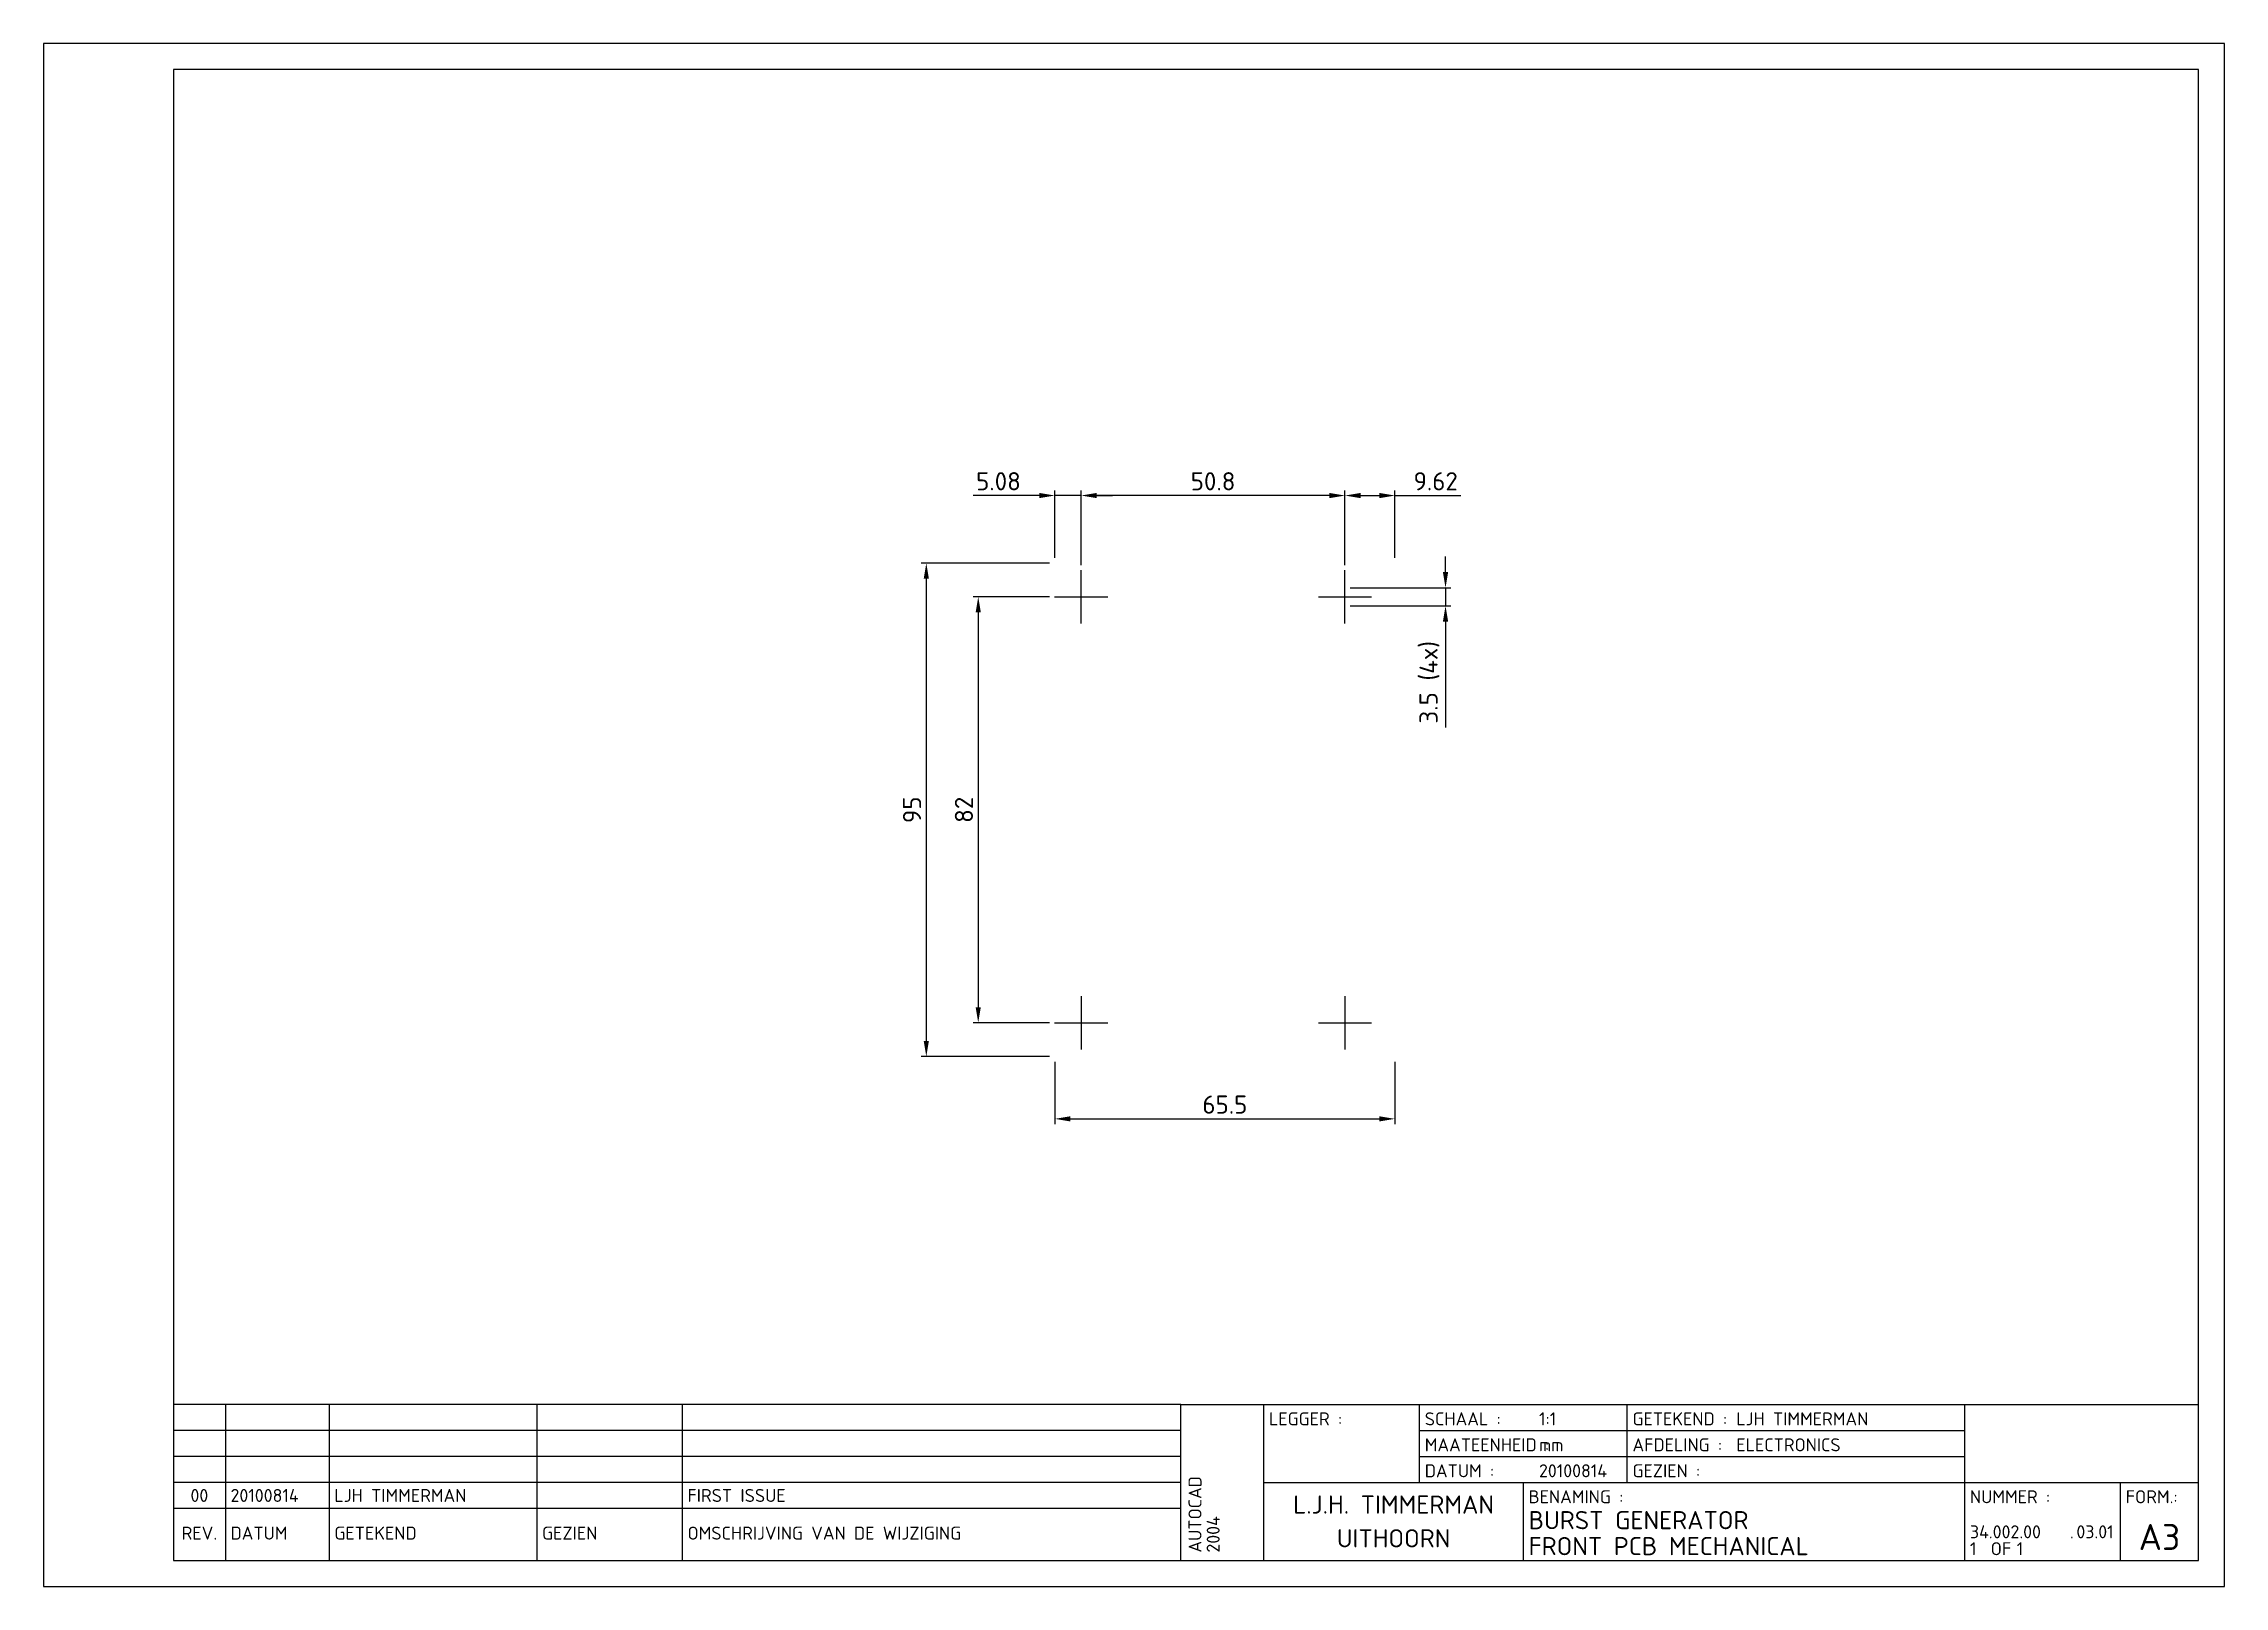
# Paper-space layout 'Layout1' of a CAD drawing. Extents: x 0 to 420, y 0 to 297.
# The model-space entities are those that its viewports show. They can reach past a viewport. Long polylines and large blocks are cut down to what shows.
import ezdxf
from ezdxf.enums import TextEntityAlignment as Align

# ---------------------------------------------------------------- set-up
doc = ezdxf.new("R2010")
doc.units = 0
doc.header["$LTSCALE"] = 10
doc.header["$MEASUREMENT"] = 0
doc.header["$PDMODE"] = 98
doc.header["$PDSIZE"] = -3
doc.linetypes.add('CENTER', pattern=[2, 1.25, -0.25, 0.25, -0.25])
doc.layers.get('0').update_dxf_attribs({"linetype": 'CONTINUOUS'})
doc.layers.get('DEFPOINTS').update_dxf_attribs({"linetype": 'CONTINUOUS'})
for name, color, linetype in [('DIMENSIONS', 1, 'CONTINUOUS'), ('GENERAL', 7, 'CONTINUOUS'), ('TITLEBLOCK', 7, 'CONTINUOUS')]:
    doc.layers.add(name, color=color, linetype=linetype)
doc.styles.add('ISO', font='isocpeur.ttf')
doc.dimstyles.get("Standard").update_dxf_attribs({"dimtxt": 3.5, "dimasz": 3, "dimexe": 1, "dimexo": 1, "dimgap": 1, "dimtad": 1, "dimdec": 3, "dimdsep": 46, "dimtxsty": 'ISO', "dimcen": 1, "dimclrt": 2, "dimadec": 0, "dimazin": 0, "dimtfac": 1, "dimtdec": 3, "dimtmove": 0, "dimatfit": 3, "dimfxl": 0, "dimtolj": 1, "dimarcsym": 0})

# ---------------------------------------------------------------- blocks, each defined once
blk = doc.blocks.new('A3')
at = {"layer": 'TITLEBLOCK', "color": 3}
for p, q in [((219, 35), (25, 35)), ((219, 35), (415, 35)), ((219, 5), (219, 35)), ((235, 5), (235, 35)), ((265, 20), (265, 35)), ((305, 20), (305, 35)), ((370, 5), (370, 35)), ((265, 30), (370, 30)), ((265, 25), (370, 25)), ((235, 20), (415, 20)), ((285, 5), (285, 20)), ((400, 5), (400, 20)), ((219, 15), (25, 15))]:
    blk.add_line(p, q, dxfattribs=at)
at = {"layer": 'TITLEBLOCK'}
for p, q in [((35, 35), (35, 5)), ((55, 35), (55, 5)), ((95, 35), (95, 5)), ((123, 35), (123, 5)), ((219, 30), (25, 30)), ((219, 25), (25, 25)), ((219, 20), (25, 20))]:
    blk.add_line(p, q, dxfattribs=at)
at = {"layer": 'TITLEBLOCK', "color": 1}
blk.add_lwpolyline([(0, 0), (420, 0), (420, 297), (0, 297)], close=True, dxfattribs=at)
at = {"layer": 'TITLEBLOCK', "color": 4}
blk.add_lwpolyline([(25, 5), (415, 5), (415, 292), (25, 292), (25, 5)], dxfattribs=at)
at = {"layer": 'TITLEBLOCK', "style": 'ISO'}
for s, p in [('LEGGER :', (236, 31)), ('SCHAAL :', (266, 31)), ('GETEKEND :', (306, 31)), ('MAATEENHEID :', (266, 26)), ('AFDELING :', (306, 26)), ('DATUM :', (266, 21)), ('GEZIEN :', (306, 21)), ('BENAMING :', (286, 16)), ('NUMMER :', (371, 16)), ('FORM.:', (401, 16)), ('DATUM', (36, 9)), ('GETEKEND', (56, 9)), ('GEZIEN', (96, 9)), ('OMSCHRIJVING VAN DE WIJZIGING', (124, 9)), ('OF', (375, 6)), ('.', (390.25, 9.25))]:
    blk.add_text(s, height=2.5, dxfattribs=at).set_placement(p)
blk.add_text('REV.', height=2.5, dxfattribs=at).set_placement((30, 9), align=Align.CENTER)
for tag, p in [('REV4', (30, 31.25)), ('REV3', (30, 26.25)), ('REV2', (30, 21.25)), ('REV1', (30, 16.25))]:
    blk.add_attdef(tag, text='', height=2.5, dxfattribs=at).set_placement(p, align=Align.CENTER)
for tag, p in [('DATUM4', (36, 31.25)), ('GET4', (56, 31.25)), ('GEZ4', (96, 31.25)), ('OMSCHR4', (124, 31.25)), ('DATUM3', (36, 26.25)), ('GET3', (56, 26.25)), ('GEZ3', (96, 26.25)), ('OMSCHR3', (124, 26.25)), ('DATUM2', (36, 21.25)), ('GET2', (56, 21.25)), ('GEZ2', (96, 21.25)), ('OMSCHR2', (124, 21.25)), ('DATUM1', (36, 16.25)), ('GET1', (56, 16.25)), ('GEZ1', (96, 16.25)), ('OMSCHR1', (124, 16.25))]:
    blk.add_attdef(tag, p, '', height=2.5, dxfattribs=at)
at = {"layer": 'TITLEBLOCK', "color": 2, "style": 'ISO'}
for tag, p, height in [('S', (288, 31), 2.5), ('GET', (326, 31), 2.5), ('OPM1', (371, 31), 2.5), ('ME', (288, 26), 2.5), ('AFD', (326, 26), 2.5), ('OPM2', (371, 26), 2.5), ('LDATUM', (245.5, 21), 2.5), ('DATUM', (288, 21), 2.5), ('GEZ', (326, 21), 2.5), ('OPM3', (371, 21), 2.5), ('BEN1', (286, 11), 3.5), ('CAT', (371, 12.5), 2.5), ('INST', (378, 12.5), 2.5), ('BEN2', (286, 6), 3.5), ('PARTNO', (371, 9.25), 2.5), ('B', (371, 6), 2.5), ('NOBLZ', (380, 6), 2.5), ('TEK', (391.5, 9.25), 2.5)]:
    blk.add_attdef(tag, p, '', height=height, dxfattribs=at)
at = {"layer": 'TITLEBLOCK', "color": 3, "style": 'ISO'}
blk.add_attdef('L', (236, 21), '', height=5, dxfattribs=at)
at = {"layer": 'TITLEBLOCK', "color": 2, "style": 'ISO'}
for tag, p in [('DOSNAAM', (230, 6.5)), ('SYSTEEM', (223, 6.5)), ('FLOPPY', (233.5, 6.5)), ('REL', (226.5, 6.5))]:
    blk.add_attdef(tag, p, '', height=2.5, rotation=90, dxfattribs=at)
for tag, p in [('NAAM', (260, 14)), ('PLAATS', (260, 7.5))]:
    blk.add_attdef(tag, text='', height=3.5, dxfattribs=at).set_placement(p, align=Align.CENTER)
at = {"layer": 'TITLEBLOCK', "color": 3, "style": 'ISO'}
blk.add_attdef('F', text='', height=5, dxfattribs=at).set_placement((407.5, 7), align=Align.CENTER)
blk = doc.blocks.new('*D2')
at = {"layer": 'DEFPOINTS', "color": 0}
for p in [(194.75, 197), (170, 102), (194.75, 102)]:
    blk.add_point(p, dxfattribs=at)
at = {"layer": 'DIMENSIONS', "color": 0, "lineweight": -2}
for p, q in [((193.75, 197), (169, 197)), ((170, 194), (170, 105)), ((193.75, 102), (169, 102))]:
    blk.add_line(p, q, dxfattribs=at)
at = {"layer": 'DIMENSIONS', "color": 0}
for points in [[(169.5, 194), (170.5, 194), (170, 197)], [(169.5, 105), (170.5, 105), (170, 102)]]:
    blk.add_solid(points, dxfattribs=at)
at = {"layer": 'DIMENSIONS', "color": 2, "insert": (167.25, 149.5), "char_height": 3.5, "attachment_point": 5, "rotation": 90, "style": 'ISO'}
blk.add_mtext('\\A1;95', dxfattribs=at)
blk = doc.blocks.new('*D3')
at = {"layer": 'DEFPOINTS', "color": 0}
for p in [(194.71, 190.5), (180, 108.5), (194.71, 108.5)]:
    blk.add_point(p, dxfattribs=at)
at = {"layer": 'DIMENSIONS', "color": 0, "lineweight": -2}
for p, q in [((193.71, 190.5), (179, 190.5)), ((180, 187.5), (180, 111.5)), ((193.71, 108.5), (179, 108.5))]:
    blk.add_line(p, q, dxfattribs=at)
at = {"layer": 'DIMENSIONS', "color": 0}
for points in [[(179.5, 187.5), (180.5, 187.5), (180, 190.5)], [(179.5, 111.5), (180.5, 111.5), (180, 108.5)]]:
    blk.add_solid(points, dxfattribs=at)
at = {"layer": 'DIMENSIONS', "color": 2, "insert": (177.25, 149.5), "char_height": 3.5, "attachment_point": 5, "rotation": 90, "style": 'ISO'}
blk.add_mtext('\\A1;82', dxfattribs=at)
blk = doc.blocks.new('*D4')
at = {"layer": 'DEFPOINTS', "color": 0}
for p in [(194.75, 102), (260.25, 102), (260.25, 90)]:
    blk.add_point(p, dxfattribs=at)
at = {"layer": 'DIMENSIONS', "color": 0, "lineweight": -2}
for p, q in [((194.75, 101), (194.75, 89)), ((260.25, 101), (260.25, 89)), ((197.75, 90), (257.25, 90))]:
    blk.add_line(p, q, dxfattribs=at)
at = {"layer": 'DIMENSIONS', "color": 0}
for points in [[(197.75, 90.5), (197.75, 89.5), (194.75, 90)], [(257.25, 90.5), (257.25, 89.5), (260.25, 90)]]:
    blk.add_solid(points, dxfattribs=at)
at = {"layer": 'DIMENSIONS', "color": 2, "insert": (227.5, 92.75), "char_height": 3.5, "attachment_point": 5, "style": 'ISO'}
blk.add_mtext('\\A1;65.5', dxfattribs=at)
blk = doc.blocks.new('*D5')
at = {"layer": 'DEFPOINTS', "color": 0}
for p in [(194.75, 210), (194.75, 197), (199.83, 195.62)]:
    blk.add_point(p, dxfattribs=at)
at = {"layer": 'DIMENSIONS', "color": 0, "lineweight": -2}
for p, q in [((191.75, 210), (179.05, 210)), ((194.75, 198), (194.75, 211)), ((199.83, 210), (194.75, 210)), ((199.83, 196.62), (199.83, 211)), ((202.83, 210), (205.83, 210))]:
    blk.add_line(p, q, dxfattribs=at)
at = {"layer": 'DIMENSIONS', "color": 0}
for points in [[(191.75, 210.5), (191.75, 209.5), (194.75, 210)], [(202.83, 210.5), (202.83, 209.5), (199.83, 210)]]:
    blk.add_solid(points, dxfattribs=at)
at = {"layer": 'DIMENSIONS', "color": 2, "insert": (183.9, 212.75), "char_height": 3.5, "attachment_point": 5, "style": 'ISO'}
blk.add_mtext('\\A1;5.08', dxfattribs=at)
blk = doc.blocks.new('*D6')
at = {"layer": 'DEFPOINTS', "color": 0}
for p in [(199.83, 210), (199.83, 195.62), (250.63, 195.62)]:
    blk.add_point(p, dxfattribs=at)
at = {"layer": 'DIMENSIONS', "color": 0, "lineweight": -2}
for p, q in [((199.83, 196.62), (199.83, 211)), ((247.63, 210), (202.83, 210)), ((250.63, 196.62), (250.63, 211))]:
    blk.add_line(p, q, dxfattribs=at)
at = {"layer": 'DIMENSIONS', "color": 0}
for points in [[(202.83, 210.5), (202.83, 209.5), (199.83, 210)], [(247.63, 210.5), (247.63, 209.5), (250.63, 210)]]:
    blk.add_solid(points, dxfattribs=at)
at = {"layer": 'DIMENSIONS', "color": 2, "insert": (225.23, 212.75), "char_height": 3.5, "attachment_point": 5, "style": 'ISO'}
blk.add_mtext('\\A1;50.8', dxfattribs=at)
blk = doc.blocks.new('*D7')
at = {"layer": 'DEFPOINTS', "color": 0}
for p in [(250.63, 192.25), (250.63, 188.75), (270, 188.75)]:
    blk.add_point(p, dxfattribs=at)
at = {"layer": 'DIMENSIONS', "color": 0, "lineweight": -2}
for p, q in [((270, 195.25), (270, 198.25)), ((251.63, 192.25), (271, 192.25)), ((270, 192.25), (270, 188.75)), ((251.63, 188.75), (271, 188.75)), ((270, 185.75), (270, 165.35))]:
    blk.add_line(p, q, dxfattribs=at)
at = {"layer": 'DIMENSIONS', "color": 0}
for points in [[(269.5, 195.25), (270.5, 195.25), (270, 192.25)], [(269.5, 185.75), (270.5, 185.75), (270, 188.75)]]:
    blk.add_solid(points, dxfattribs=at)
at = {"layer": 'DIMENSIONS', "color": 2, "insert": (266.9, 174.05), "char_height": 3.5, "attachment_point": 5, "rotation": 90, "style": 'ISO'}
blk.add_mtext('\\A1;3.5 (4x)', dxfattribs=at)
blk = doc.blocks.new('*D8')
at = {"layer": 'DEFPOINTS', "color": 0}
for p in [(260.25, 210), (250.63, 195.62), (260.25, 197)]:
    blk.add_point(p, dxfattribs=at)
at = {"layer": 'DIMENSIONS', "color": 0, "lineweight": -2}
for p, q in [((250.63, 196.62), (250.63, 211)), ((253.63, 210), (257.25, 210)), ((260.25, 198), (260.25, 211)), ((260.25, 210), (272.95, 210))]:
    blk.add_line(p, q, dxfattribs=at)
at = {"layer": 'DIMENSIONS', "color": 0}
for points in [[(253.63, 210.5), (253.63, 209.5), (250.63, 210)], [(257.25, 210.5), (257.25, 209.5), (260.25, 210)]]:
    blk.add_solid(points, dxfattribs=at)
at = {"layer": 'DIMENSIONS', "color": 2, "insert": (268.1, 212.75), "char_height": 3.5, "attachment_point": 5, "style": 'ISO'}
blk.add_mtext('\\A1;9.62', dxfattribs=at)

msp = doc.modelspace()

# ---------------------------------------------------------------- linework, layer by layer
at = {"layer": 'GENERAL', "color": 1, "linetype": 'CENTER'}
for p, q in [((5.08, 85.875), (5.08, 96.125)), ((55.88, 85.875), (55.88, 96.125)), ((-0.045, 91), (10.205, 91)), ((50.755, 91), (61.005, 91)), ((5.08, 14.125), (5.08, 3.875)), ((55.88, 14.125), (55.88, 3.875)), ((-0.045, 9), (10.205, 9)), ((50.755, 9), (61.005, 9))]:
    msp.add_line(p, q, dxfattribs=at)

psp = doc.layouts.get("Layout1")

# ---------------------------------------------------------------- block references
ref = psp.add_blockref('A3', (0, 0))
ref.add_attrib('PARTNO', '34.002.00', (371, 9.25), dxfattribs={"layer": 'TITLEBLOCK', "color": 2, "height": 2.5, "style": 'ISO'})
ref.add_attrib('TEK', '03.01', (391.5, 9.25), dxfattribs={"layer": 'TITLEBLOCK', "color": 2, "height": 2.5, "style": 'ISO'})
ref.add_attrib('B', '1', (371, 6), dxfattribs={"layer": 'TITLEBLOCK', "color": 2, "height": 2.5, "style": 'ISO'})
ref.add_attrib('NOBLZ', '1', (380, 6), dxfattribs={"layer": 'TITLEBLOCK', "color": 2, "height": 2.5, "style": 'ISO'})
ref.add_attrib('F', 'A3', dxfattribs={"layer": 'TITLEBLOCK', "color": 3, "height": 5, "style": 'ISO'}).set_placement((407.5, 7), align=Align.CENTER)
ref.add_attrib('BEN1', 'BURST GENERATOR', (286, 11), dxfattribs={"layer": 'TITLEBLOCK', "color": 2, "height": 3.5, "style": 'ISO'})
ref.add_attrib('BEN2', 'FRONT PCB MECHANICAL', (286, 6), dxfattribs={"layer": 'TITLEBLOCK', "color": 2, "height": 3.5, "style": 'ISO'})
ref.add_attrib('S', '1:1', (288, 31), dxfattribs={"layer": 'TITLEBLOCK', "color": 2, "height": 2.5, "style": 'ISO'})
ref.add_attrib('ME', 'mm', (288, 26), dxfattribs={"layer": 'TITLEBLOCK', "color": 2, "height": 2.5, "style": 'ISO'})
ref.add_attrib('DATUM', '20100814', (288, 21), dxfattribs={"layer": 'TITLEBLOCK', "color": 2, "height": 2.5, "style": 'ISO'})
ref.add_attrib('GET', 'LJH TIMMERMAN', (326, 31), dxfattribs={"layer": 'TITLEBLOCK', "color": 2, "height": 2.5, "style": 'ISO'})
ref.add_attrib('AFD', 'ELECTRONICS', (326, 26), dxfattribs={"layer": 'TITLEBLOCK', "color": 2, "height": 2.5, "style": 'ISO'})
ref.add_attrib('NAAM', 'L.J.H. TIMMERMAN', dxfattribs={"layer": 'TITLEBLOCK', "color": 2, "height": 3.5, "style": 'ISO'}).set_placement((260, 14), align=Align.CENTER)
ref.add_attrib('PLAATS', 'UITHOORN', dxfattribs={"layer": 'TITLEBLOCK', "color": 2, "height": 3.5, "style": 'ISO'}).set_placement((260, 7.5), align=Align.CENTER)
ref.add_attrib('SYSTEEM', 'AUTOCAD', (223, 6.5), dxfattribs={"layer": 'TITLEBLOCK', "color": 2, "height": 2.5, "rotation": 90, "style": 'ISO'})
ref.add_attrib('REL', '2004', (226.5, 6.5), dxfattribs={"layer": 'TITLEBLOCK', "color": 2, "height": 2.5, "rotation": 90, "style": 'ISO'})
ref.add_attrib('REV1', '00', dxfattribs={"layer": 'TITLEBLOCK', "height": 2.5, "style": 'ISO'}).set_placement((30, 16.25), align=Align.CENTER)
ref.add_attrib('DATUM1', '20100814', (36, 16.25), dxfattribs={"layer": 'TITLEBLOCK', "height": 2.5, "style": 'ISO'})
ref.add_attrib('GET1', 'LJH TIMMERMAN', (56, 16.25), dxfattribs={"layer": 'TITLEBLOCK', "height": 2.5, "style": 'ISO'})
ref.add_attrib('OMSCHR1', 'FIRST ISSUE', (124, 16.25), dxfattribs={"layer": 'TITLEBLOCK', "height": 2.5, "style": 'ISO'})

# ---------------------------------------------------------------- dimensions: what is measured, and where the dimension line sits
at = {"layer": 'DIMENSIONS'}
for base, p1, p2, picture, middle in [((194.7502, 210), (199.8302, 195.624), (194.7502, 196.999), '*D5', (183.9002, 212.75)), ((199.8302, 210), (250.6302, 195.624), (199.8302, 195.624), '*D6', (225.2302, 212.75)), ((260.2502, 210), (250.6302, 195.624), (260.2502, 196.999), '*D8', (268.1002, 212.75)), ((260.2502, 90), (194.7502, 101.999), (260.2502, 101.999), '*D4', (227.5002, 92.75))]:
    dim = psp.add_linear_dim(base=base, p1=p1, p2=p2, dimstyle='Standard', dxfattribs=at)
    dim.commit()
    dim.dimension.update_dxf_attribs({"geometry": picture, "text_midpoint": middle})
dim = psp.add_linear_dim(base=(270, 188.749), p1=(250.6302, 192.249), p2=(250.6302, 188.749), angle=90, text='<> (4x)', dimstyle='Standard', dxfattribs=at)
dim.commit()
dim.dimension.update_dxf_attribs({"geometry": '*D7', "text_midpoint": (266.9, 174.049)})
for base, p1, p2, picture, middle in [((170, 101.999), (194.7502, 196.999), (194.7502, 101.999), '*D2', (167.25, 149.499)), ((180, 108.499), (194.7052, 190.499), (194.7052, 108.499), '*D3', (177.25, 149.499))]:
    dim = psp.add_linear_dim(base=base, p1=p1, p2=p2, angle=90, dimstyle='Standard', dxfattribs=at)
    dim.commit()
    dim.dimension.update_dxf_attribs({"geometry": picture, "text_midpoint": middle})

# ---------------------------------------------------------------- viewports
at = {"layer": 'GENERAL'}
psp.add_viewport(center=(220, 163.5), size=(390, 257), view_center_point=(25.2498, 64.001), view_height=257, dxfattribs=at)

doc.saveas('drawing.dxf')
